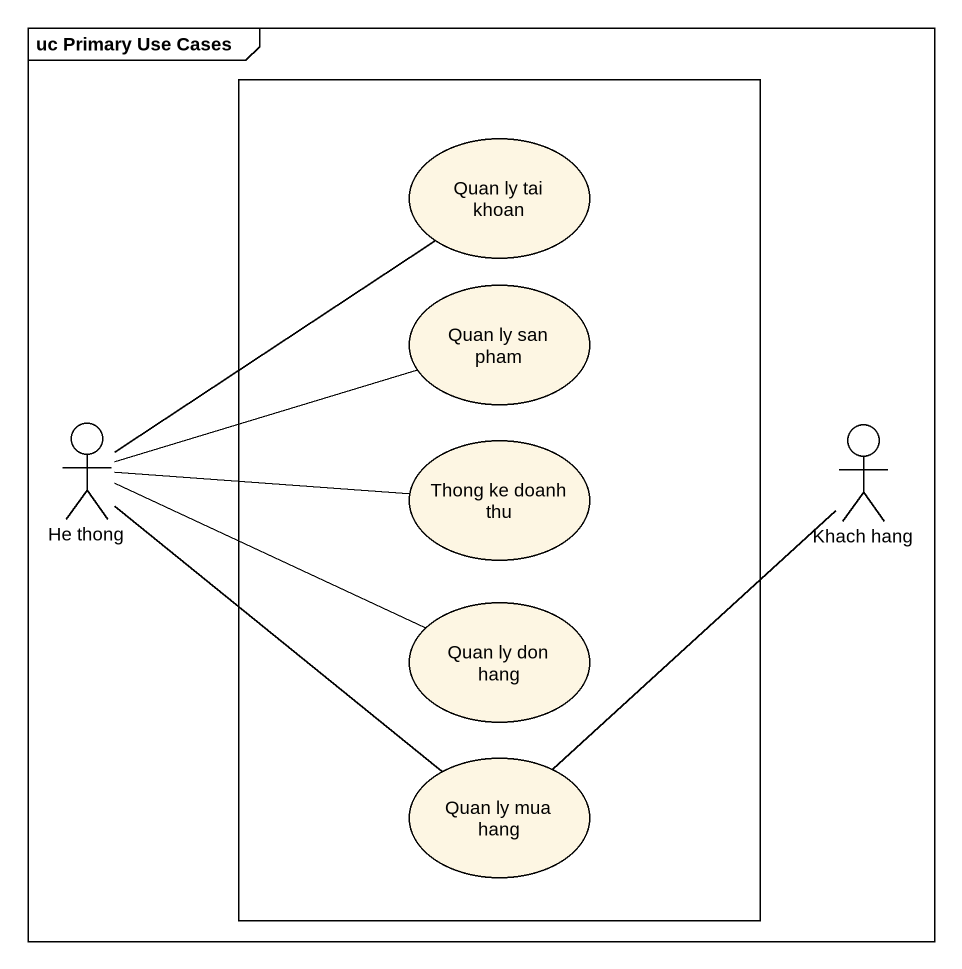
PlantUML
@startuml
mainframe uc Primary Use Cases
rectangle " " as rectangle1 {
  usecase "Quan ly tai khoan" as Quan_ly_tai_khoan
  usecase "Quan ly san pham" as Quan_ly_san_pham
  usecase "Thong ke doanh thu" as Thong_ke_doanh_thu
  usecase "Quan ly don hang" as Quan_ly_don_hang
  usecase "Quan ly mua hang" as Quan_ly_mua_hang
}
actor "He thong" as He_thong
actor "Khach hang" as Khach_hang
He_thong -up- Quan_ly_tai_khoan
He_thong -right- Quan_ly_san_pham
He_thong -right- Thong_ke_doanh_thu
He_thong -right- Quan_ly_don_hang
He_thong -- Quan_ly_mua_hang
Khach_hang -- Quan_ly_mua_hang
@enduml
